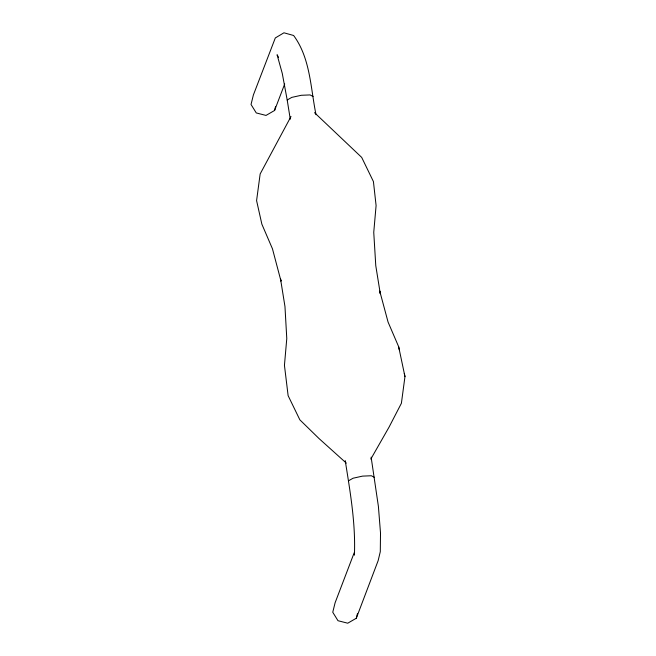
<?xml version="1.0" encoding="UTF-8"?>
<svg xmlns="http://www.w3.org/2000/svg" width="656" height="656" viewBox="0 0 656 656"><rect width="100%" height="100%" fill="white"/><g stroke="black" fill="none" stroke-linecap="round" stroke-linejoin="round"><path stroke-width="0.98" d="M354.404 555.181C355.741 523.406 350.181 491.902 345.236 460.627M404.301 373.387L404.965 376.61L401.398 403.284L389.041 427.146L370.812 459.085M316.012 114.693C310.534 87.961 310.419 58.245 293.617 35.49L283.95 32.8L275.307 37.95L253.38 94.989L251.035 104.476L256.266 112.939L266.016 115.423L274.577 110.47L275.512 106.682M354.256 552.598L335.101 602.766L332.756 612.245L337.996 620.715L347.746 623.2L356.298 618.247L357.471 613.508M274.577 110.47L284.696 83.976M356.298 618.247L378.143 560.659L380.291 551.696L380.513 533.016L378.397 506.391L371.124 457.142M291.002 116.481L260.153 173.963L256.586 200.629L261.867 224.18L272.47 248.837L280.998 281.104L280.456 278.488L284.966 306.508L286.779 338.57L284.442 365.335L288.123 395.658L299.858 419.832L319.037 438.561L346.294 463.087M290.28 119.195L287.197 99.999L291.789 97.383L301.276 95.284L310.091 94.923L313.084 96.514M348.484 480.832L353.084 478.216L362.563 476.117L371.386 475.756L374.379 477.347M314.495 112.652L361.694 157.407L373.428 181.581L376.093 205.566L373.748 232.331L375.773 265.655L380.283 293.675L379.742 291.067L388.065 322.055L398.659 346.712L404.965 376.61M278.554 57.392L277.086 54.743L282.252 73.357L287.197 99.999M398.659 346.712L399.315 349.861"/></g></svg>
